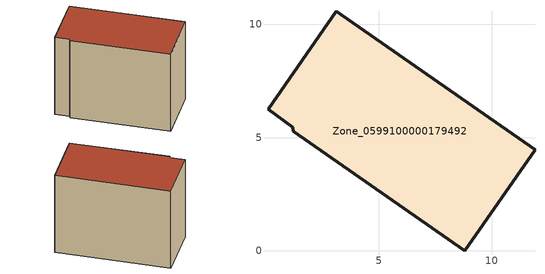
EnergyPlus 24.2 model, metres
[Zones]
Zone_0599100000179492
 floor ground (C_G): 1.21,5.27 1.2,5.46 0.1,6.26 3.12,10.58 11.9,4.45 8.79,0 z0
 wall outside (C_F): 8.79,0 11.9,4.45 3.12,10.58 0.1,6.26 1.2,5.46 1.21,5.27 8.79,0 z0:8.23
 roof outside (C_R): 1.2,5.46 1.21,5.27 8.79,0 11.9,4.45 3.12,10.58 0.1,6.26 z8.23
[BUILDING]
Pand.0599100000179492: North Axis=0; Terrain=City; Loads Convergence Tolerance Value=0.04; Temperature Convergence Tolerance Value=0.4; Solar Distribution=FullExterior; Maximum Number of Warmup Days=25; Minimum Number of Warmup Days=1
[Site:Location]
Rotterdam.The.Hague.AP_ZH_NLD Design_Conditions: Latitude=51.96; Longitude=4.45; Time Zone=1; Elevation=-4.5
[SITE:GROUNDTEMPERATURE:BUILDINGSURFACE]
18, 18, 18, 18, 18, 18, 18, 18, 18, 18, 18, 18
[MATERIAL] Thermal Absorptance=0.9; Solar Absorptance=0.7; Visible Absorptance=0.7
Name | Roughness | Thickness | Conductivity | Density | Specific Heat
G.TI.1975-1991 | MediumSmooth | 0.15 | 0.288461 | 540 | 1210
F.TI.1975-1991 | Rough | 0.3 | 0.230769 | 1920 | 840
R.TI.1975-1991 | MediumRough | 0.2 | 0.153846 | 1500 | 1000
[CONSTRUCTION]
C_G: G.TI.1975-1991
C_F: F.TI.1975-1991
C_R: R.TI.1975-1991
[ZONE]
Zone_0599100000179492: Type=1; Multiplier=1; Ceiling Height=Autocalculate; Volume=Autocalculate; Floor Area=autocalculate; Part of Total Floor Area=Yes
[ZONEINFILTRATION:DESIGNFLOWRATE]
Infil_Zone_0599100000179492: Zone or ZoneList or Space or SpaceList=Zone_0599100000179492; Schedule=AlwaysOn; Design Flow Rate Calculation Method=Flow/Area; Flow Rate per Floor Area=0.003; Constant Term Coefficient=1; Temperature Term Coefficient=0; Velocity Term Coefficient=0; Velocity Squared Term Coefficient=0
[HVACTEMPLATE:ZONE:IDEALLOADSAIRSYSTEM]
Zone_0599100000179492: Maximum Heating Supply Air Temperature=50; Minimum Cooling Supply Air Temperature=13; Maximum Heating Supply Air Humidity Ratio=0.0156; Minimum Cooling Supply Air Humidity Ratio=0.0077; Heating Limit=NoLimit; Cooling Limit=NoLimit; Dehumidification Control Type=ConstantSensibleHeatRatio; Cooling Sensible Heat Ratio=0.7; Dehumidification Setpoint=60; Humidification Control Type=None; Humidification Setpoint=30; Outdoor Air Method=None; Outdoor Air Flow Rate per Person=0.00944; Outdoor Air Flow Rate per Zone Floor Area=0; Outdoor Air Flow Rate per Zone=0; Demand Controlled Ventilation Type=None; Outdoor Air Economizer Type=NoEconomizer; Heat Recovery Type=None; Sensible Heat Recovery Effectiveness=0.7; Latent Heat Recovery Effectiveness=0.65
[ZONECONTROL:THERMOSTAT]
ThermostatControl_Zone_0599100000179492: Zone or ZoneList=Zone_0599100000179492; Control Type Schedule=DualSetpointControlType; Control 1=Thermostat_Zone_0599100000179492; Temperature Difference Between Cutout And Setpoint=0
[THERMOSTATSETPOINT:DUALSETPOINT]
Thermostat_Zone_0599100000179492: Heating Setpoint Temperature Schedule=HeatingSetpoint_Zone_0599100000179492; Cooling Setpoint Temperature Schedule=CoolingSetpoint_Zone_0599100000179492
[SCHEDULE:COMPACT]
HeatingSetpoint_Zone_0599100000179492: Through: 12/31, For: AllDays, Until: 24:00, 21
CoolingSetpoint_Zone_0599100000179492: Through: 12/31, For: AllDays, Until: 24:00, 24
DualSetpointControlType: Through: 12/31, For: AllDays, Until: 24:00, 4
AlwaysOn: Through: 12/31, For: AllDays, Until: 24:00, 1
